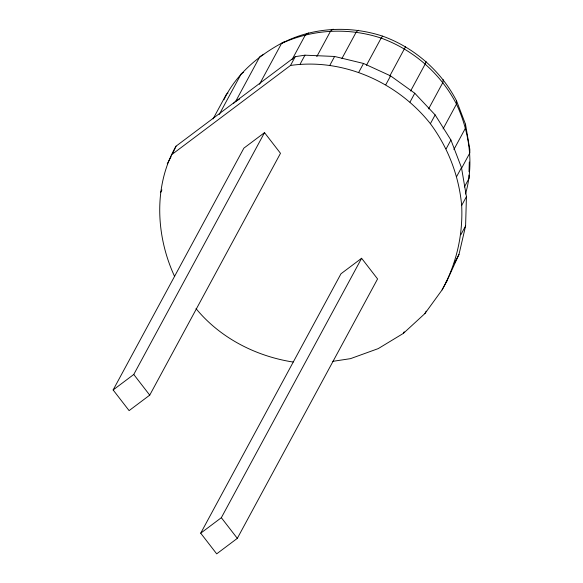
<?xml version="1.0" encoding="UTF-8"?>
<svg xmlns="http://www.w3.org/2000/svg" width="583" height="583" viewBox="0 0 583 583"><rect width="100%" height="100%" fill="white"/><g stroke="black" fill="none" stroke-linecap="round" stroke-linejoin="round"><path stroke-width="0.87" d="M259.471 84.295L281.553 43.448C312.415 27.124 349.669 25.353 382.667 36.153C414.36 47.638 441.061 70.929 456.562 100.881L456.482 104.095C469.453 131.904 474.205 164.238 465.474 194.001M332.791 361.343L350.514 358.647L378.236 348.612L403.356 333.389L424.92 313.559L442.096 289.889L446.848 281.093L458.974 254.487L465.591 225.971L466.436 196.639L461.481 167.613L450.914 140.015L435.144 114.909L414.775 93.251L390.595 75.885L363.522 63.46L334.606 56.471L304.96 55.181L295.275 56.653L176.022 146.187C153.242 185.605 155.807 236.144 174.674 276.59M442.096 289.889C456.372 264.099 463.113 234.862 461.678 205.427C458.945 175.818 448.057 147.601 430.392 123.705C397.599 82.305 343.263 57.906 290.516 65.449L171.264 154.983M469.024 171.781L469.3 162.038M469.606 151.405L469.687 148.752L465.496 124.208L456.562 100.881M443.226 79.652L442.891 82.451L428.6 108.883M426.005 61.339L425.328 63.78L410.607 91.014M173.1 152.6L176.022 146.187M223.887 99.81C236.355 73.669 259.654 54.503 284.992 41.4M405.557 46.655L389.757 76.038M167.248 163.794L171.14 156.601M160.638 192.31L161.936 189.912M213.079 118.903L226.503 94.074L227.997 93.069M219.223 114.508L241.311 73.669L243.41 72.35M233.659 103.257L235.649 101.42L259.894 56.573L263.749 54.27M113.138 389.961L243.891 148.133L264.522 132.64L280.489 153.307L149.736 395.136L129.105 410.621L113.138 389.961L133.762 374.468L264.522 132.64M292.025 59.626L305.448 34.805L308.429 32.918M290.516 65.449L295.275 56.653M300.201 63.977L304.96 55.181M316.802 56.587L330.656 30.965L333.155 29.15M329.854 65.267L334.606 56.471M341.93 58.504L356.22 32.072L358.224 30.243M358.771 72.256L363.522 63.46M366.423 65.332L381.144 38.099L382.667 36.153M385.837 84.673L390.595 75.885M410.024 102.047L414.775 93.251M200.72 533.183L340.982 273.77L361.613 258.276L377.58 278.944L237.317 538.364L216.687 553.85L200.72 533.183L221.343 517.697L361.613 258.276M430.392 123.705L435.144 114.909M443.058 128.923L456.482 104.095C440.675 73.56 413.456 49.81 381.144 38.099C348.656 27.335 312.677 29.121 281.553 43.448M446.163 148.811L450.914 140.015M453.902 149.51L465.591 127.888L465.496 124.208M456.722 176.409L461.481 167.613M461.634 168.123L469.862 152.906L469.687 148.752M464.374 187.005L469.133 178.194L469.024 175.097M461.678 205.427L466.436 196.639M403.356 333.389L404.223 331.793M460.832 234.76L465.591 225.971M424.92 313.559L426.217 311.162M454.223 263.283L458.974 254.487M445.806 282.529L446.848 281.093M235.649 101.42L239.518 99.081M293.417 361.89L291.624 361.81C254.866 355.732 219.835 337.623 196.019 308.618M133.762 374.468L149.736 395.136M221.343 517.697L237.317 538.364"/></g></svg>
